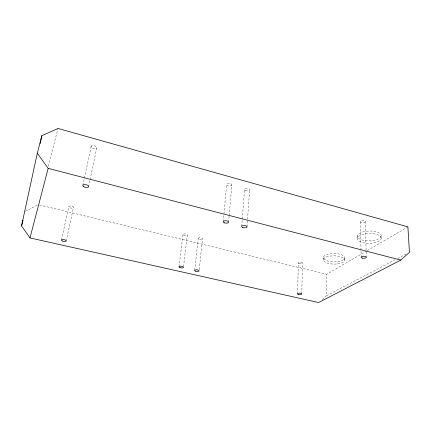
<?xml version="1.0" encoding="UTF-8"?>
<svg xmlns="http://www.w3.org/2000/svg" width="431" height="431" viewBox="0 0 431 431"><rect width="100%" height="100%" fill="white"/><g stroke="black" fill="none" stroke-linecap="round" stroke-linejoin="round"><path stroke-width="0.32" stroke-dasharray="2.15 1.62" d="M322.086 299.545L326.585 295.704L326.698 274.229L366.716 250.896M323.401 259.791L323.422 257.49M301.759 293.953L302.524 263.055M297.53 293.813L298.397 262.958M247.006 226.706L249.646 189.618M241.721 226.329L242.222 219.713M242.27 219.05L244.522 189.274M228.586 222.294L229.109 216.303M229.163 215.64L231.819 185.023A2.613 1.315 4.9 0 0 228.268 183.385A2.613 1.315 4.9 0 0 227.638 185.605A2.613 1.315 4.9 0 0 231.819 185.023M223.263 221.604L226.658 184.333M199.214 269.564L202.495 238.866A2.155 0.894 6.2 0 0 199.461 237.691A2.155 0.894 6.2 0 0 199.111 239.216A2.155 0.894 6.2 0 0 202.495 238.866M194.683 270.35L198.217 238.321M183.509 266.697L187.286 235.159A2.177 0.91 6.9 0 0 184.177 233.963A2.177 0.91 6.9 0 0 183.913 235.515A2.177 0.91 6.9 0 0 187.286 235.159M179 266.805L182.965 234.604M88.619 186.763L89.987 180.19M90.127 179.533L96.706 147.978A2.877 1.476 13.6 0 0 93.026 145.619A2.877 1.476 13.6 0 0 92.094 148.016A2.877 1.476 13.6 0 0 96.706 147.978M82.871 185.292L84.282 178.709M84.422 178.051L91.173 146.443M66.185 241.042L73.453 207.65A2.376 0.997 12.2 0 0 70.318 205.991A2.376 0.997 12.2 0 0 69.687 207.613A2.376 0.997 12.2 0 0 73.453 207.65M61.439 239.97L68.852 206.53M48.202 166.247L58.018 128.47M367.298 250.556L407.893 226.878M326.585 295.704L395.141 259.791M397.527 258.541L406.471 253.854M25.3 211.33L37.632 204.984M39.523 204.994L326.698 274.229M381.096 236.21A11.847 4.919 -1.4 0 1 362.374 240.067A11.847 4.919 -1.4 0 1 364.464 231.549A11.847 4.919 -1.4 0 1 381.096 236.21L381.193 238.704A11.874 4.886 -1.3 0 1 362.433 242.518A11.874 4.886 -1.3 0 1 364.529 234.055A11.874 4.886 -1.3 0 1 381.193 238.704M365.353 221.706A2.5 1.094 -1.5 0 1 361.442 222.606A2.5 1.094 -1.5 0 1 361.781 220.71A2.5 1.094 -1.5 0 1 365.353 221.706L366.135 251.268M366.151 251.936L366.291 257.312M360.364 221.647L361.006 250.492M361.022 251.165L361.156 257.199M357.493 235.843L357.541 238.316M344.746 257.959L344.762 260.276M336.433 261.736L333.702 261.811A10.667 4.154 0.6 0 1 326.364 260.453L324.737 259.575A10.667 4.154 0.6 0 1 329.85 253.811A10.667 4.154 0.6 0 1 344.229 256.467A10.667 4.154 0.6 0 1 336.433 261.736M336.439 264.014L333.702 264.084A10.689 4.127 0.7 0 1 326.348 262.738L324.721 261.859A10.689 4.127 0.7 0 1 329.839 256.138A10.689 4.127 0.7 0 1 344.25 258.789A10.689 4.127 0.7 0 1 336.439 264.014M299.022 263.53A2.063 0.792 2 0 0 302.46 263.26A2.063 0.792 2 0 0 299.901 262.22A2.063 0.792 2 0 0 299.022 263.53M245.428 190.518A2.591 1.288 3.9 0 0 249.624 189.952A2.591 1.288 3.9 0 0 246.171 188.358A2.591 1.288 3.9 0 0 245.428 190.518"/><path stroke-width="0.65" d="M21.55 225.919L37.308 153.204L41.855 135.7L58.018 128.47L407.893 226.878L409.45 252.291L400.744 260.098L318.584 302.53L29.981 237.928L21.55 225.919L23.015 220.209M40.131 143.593L41.855 135.7M29.981 237.928L48.17 168.354L37.308 153.204M48.17 168.354L400.744 260.098M83.856 186.747A2.974 1.352 12.4 0 0 88.619 186.763A2.974 1.352 12.4 0 0 84.767 184.554A2.974 1.352 12.4 0 0 83.856 186.747M298.171 294.335A2.117 0.717 2.5 0 0 301.695 294.136A2.117 0.717 2.5 0 0 299.071 293.172A2.117 0.717 2.5 0 0 298.171 294.335M242.664 227.476A2.672 1.174 4.2 0 0 246.985 227.013A2.672 1.174 4.2 0 0 243.413 225.51A2.672 1.174 4.2 0 0 242.664 227.476M179.986 267.64A2.236 0.824 6.7 0 0 183.434 267.355A2.236 0.824 6.7 0 0 180.233 266.234A2.236 0.824 6.7 0 0 179.986 267.64M62.323 240.967A2.441 0.9 11.3 0 0 66.185 241.042A2.441 0.9 11.3 0 0 62.931 239.501A2.441 0.9 11.3 0 0 62.323 240.967M362.261 258.083A2.575 0.991 -0.5 0 0 366.291 257.312A2.575 0.991 -0.5 0 0 362.622 256.364A2.575 0.991 -0.5 0 0 362.261 258.083M224.282 222.779A2.694 1.196 5.1 0 0 228.586 222.294A2.694 1.196 5.1 0 0 224.907 220.758A2.694 1.196 5.1 0 0 224.282 222.779M195.609 271.169A2.214 0.808 6.1 0 0 199.074 270.9A2.214 0.808 6.1 0 0 195.954 269.801A2.214 0.808 6.1 0 0 195.609 271.169"/></g></svg>
